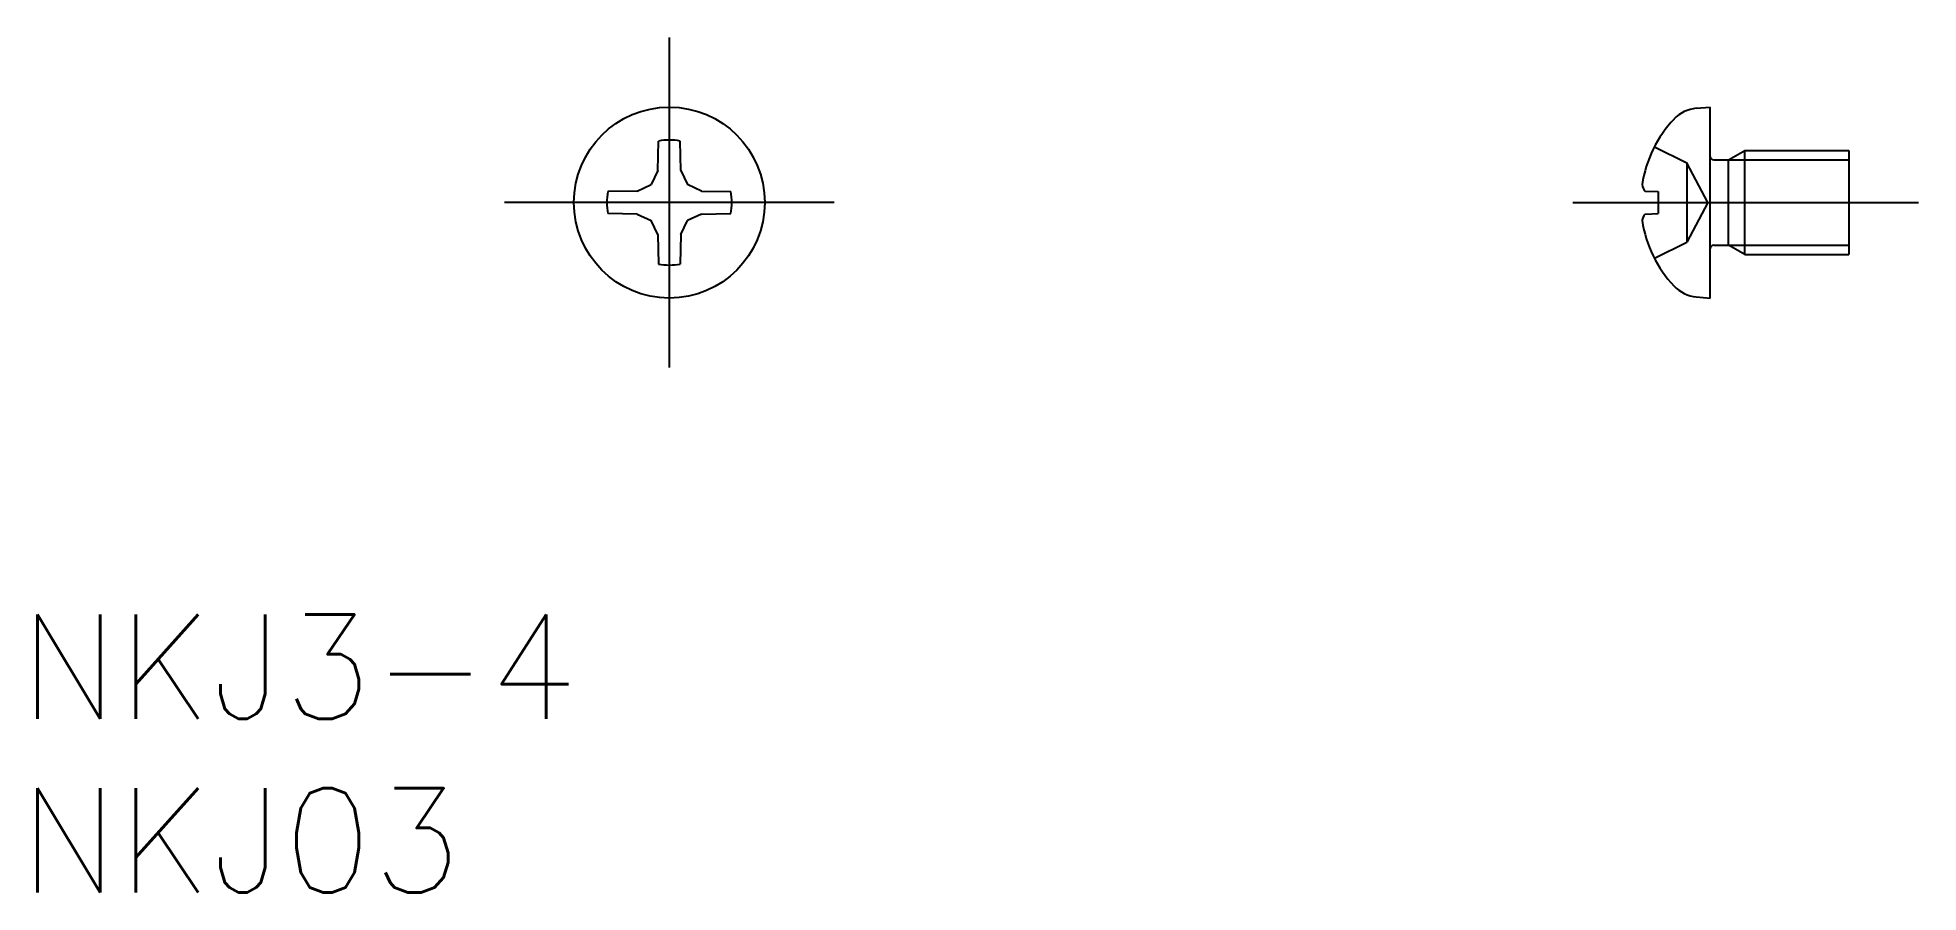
# Model space of a CAD drawing. Extents: x -18.2 to 36, y -19.9 to 4.8.
import ezdxf

# ---------------------------------------------------------------- set-up
doc = ezdxf.new("R2010")
doc.units = 0
doc.linetypes.add('CENTER', pattern=[50.8, 31.75, -6.35, 6.35, -6.35])
doc.linetypes.add('DASHED', pattern=[19.05, 12.7, -6.35])
doc.layers.get('0').update_dxf_attribs({"linetype": 'CONTINUOUS'})
doc.layers.add('CENTER', color=1, linetype='CENTER')
doc.styles.get("Standard").update_dxf_attribs({"font": 'txt.shx', "height": 3, "bigfont": 'bigfont.shx'})

msp = doc.modelspace()

# ---------------------------------------------------------------- linework, layer by layer
at = {"color": 7, "linetype": 'CONTINUOUS'}
for p, q in [((29.597, 2.715), (30, 2.75)), ((30, -2.75), (30, 2.75)), ((-0.331, 0.925), (-0.316, 1.772)), ((0.331, 0.925), (0.316, 1.772)), ((30.1, 1.229), (30.531, 1.229)), ((30.531, 1.229), (31, 1.5)), ((30.531, -1.23), (30.531, 1.229)), ((31, 1.5), (34, 1.5)), ((31, -1.5), (31, 1.5)), ((34, 1.5), (34, -1.5)), ((-0.331, 0.925), (-0.52, 0.52)), ((0.331, 0.925), (0.52, 0.52)), ((-0.925, 0.331), (-1.772, 0.316)), ((-0.925, 0.331), (-0.52, 0.52)), ((0.925, 0.331), (0.52, 0.52)), ((0.925, 0.331), (1.772, 0.316)), ((28.124, 0.331), (28.498, 0.316)), ((28.498, 0.316), (28.498, -0.316)), ((-0.925, -0.331), (-1.772, -0.316)), ((-0.925, -0.331), (-0.52, -0.52)), ((-0.331, -0.925), (-0.52, -0.52)), ((0.331, -0.925), (0.52, -0.52)), ((0.925, -0.331), (0.52, -0.52)), ((0.925, -0.331), (1.772, -0.316)), ((28.124, -0.331), (28.498, -0.316)), ((-0.331, -0.925), (-0.316, -1.772)), ((0.331, -0.925), (0.316, -1.772)), ((30.1, -1.23), (30.531, -1.23)), ((31, -1.5), (30.531, -1.23)), ((31, -1.5), (34, -1.5)), ((29.597, -2.715), (30, -2.75))]:
    msp.add_line(p, q, dxfattribs=at)
at = {"color": 3, "linetype": 'DASHED'}
for p, q in [((28.391, 1.607), (29.325, 1.145)), ((29.934, 0), (29.325, 1.145)), ((29.325, 1.145), (29.325, -1.145)), ((29.934, 0), (29.325, -1.145)), ((28.391, -1.607), (29.325, -1.145))]:
    msp.add_line(p, q, dxfattribs=at)
at = {"color": 3, "linetype": 'CONTINUOUS'}
for p, q in [((30.531, 1.229), (34, 1.229)), ((30.531, -1.23), (34, -1.23))]:
    msp.add_line(p, q, dxfattribs=at)
at = {"color": 7, "linetype": 'CONTINUOUS'}
msp.add_circle((0, 0), 2.75, dxfattribs=at)
for centre, radius, start, end in [((29.684, 1.719), 1, 95, 136.5733), ((31.5, 0), 3.5, 136.5733, 171.4604), ((0, 0), 1.8, 79.8876, 100.1124), ((30.1, 1.329), 0.1, 180, 270), ((0, 0), 1.8, 169.8876, 190.1124), ((0, 0), 1.8, 349.8876, 10.1124), ((28.322, 0.534), 0.284, 182.9383, 225.8128), ((28.322, -0.534), 0.284, 134.1872, 177.0617), ((31.5, 0), 3.5, 188.5396, 223.4267), ((30.1, -1.329), 0.1, 90, 180), ((0, 0), 1.8, 259.8876, 280.1124), ((29.684, -1.719), 1, 223.4267, 265)]:
    msp.add_arc(centre, radius, start, end, dxfattribs=at)
at = {"layer": 'CENTER', "color": 1, "linetype": 'CENTER'}
for p, q in [((0, 4.75), (0, -4.75)), ((4.75, 0), (-4.75, 0)), ((26.039, 0), (36, 0))]:
    msp.add_line(p, q, dxfattribs=at)

# ---------------------------------------------------------------- texts
at = {"color": 7, "linetype": 'CONTINUOUS'}
for s, p in [('NKJ3-4', (-18.721, -14.87)), ('NKJ03', (-18.721, -19.87))]:
    msp.add_text(s, height=3, dxfattribs=at).set_placement(p)

doc.saveas('drawing.dxf')
